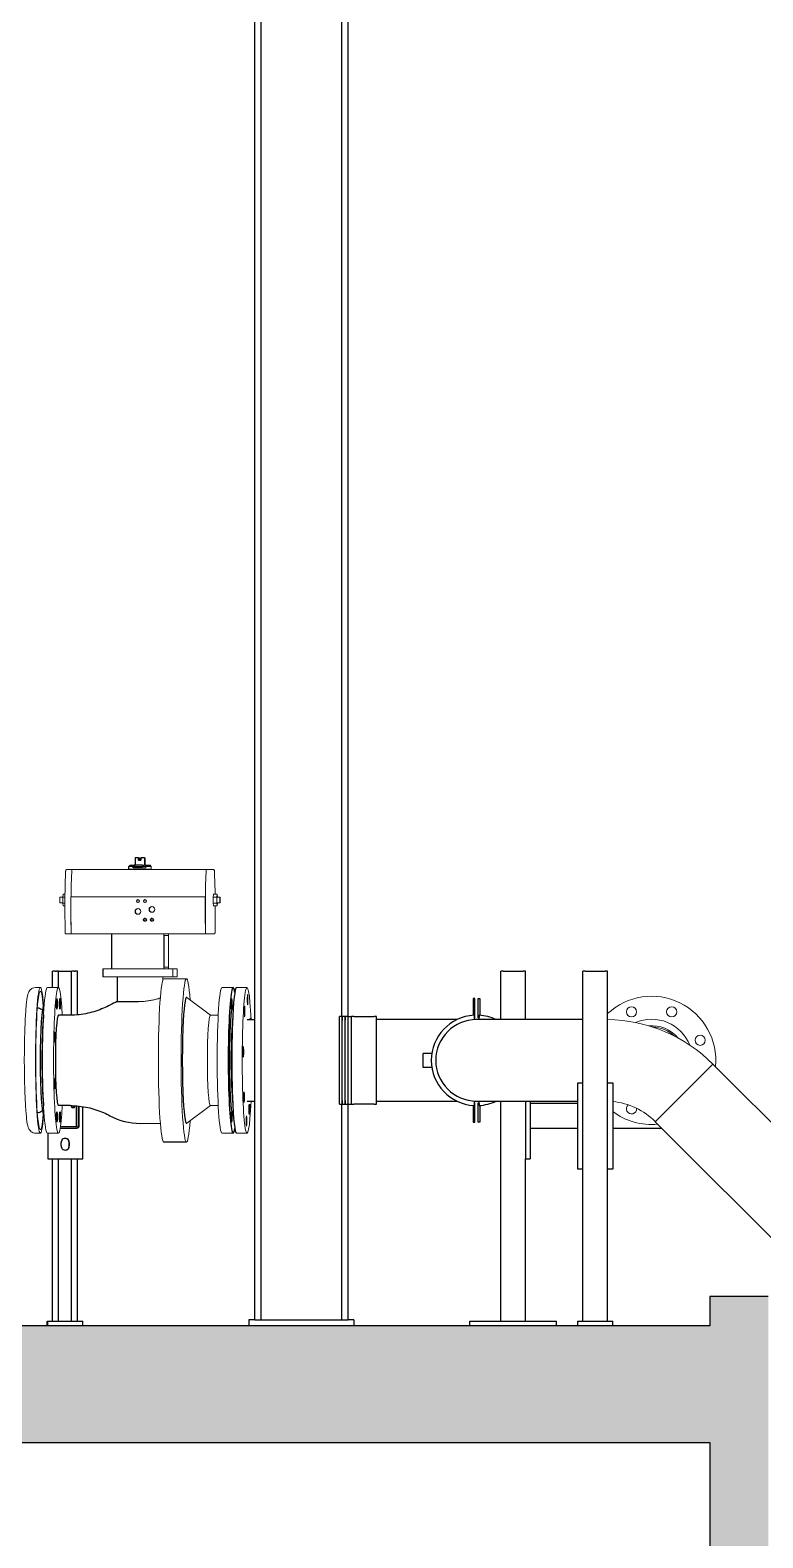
# Model space of a CAD drawing. Header units: millimetres. Extents: x 0 to 157650, y 0 to 89100.
# Drawn here: x 75464 to 79231, y 8039 to 15793 of the extents above; entities that cross this region are included whole.
import ezdxf

# ---------------------------------------------------------------- set-up
doc = ezdxf.new("R2010")
doc.units = ezdxf.units.MM
doc.header["$LTSCALE"] = 150
doc.layers.add('Hatch', color=7, linetype='Continuous', lineweight=18)
doc.layers.add('Visible', color=7, linetype='Continuous', lineweight=25)
doc.layers.add('P_Biomass (BM)', color=150, linetype='Continuous', lineweight=18, true_color=0x007fff)

msp = doc.modelspace()

# ---------------------------------------------------------------- hatches: boundary and pattern name
at = {"layer": 'Hatch'}
h = msp.add_hatch(dxfattribs=at)
h.set_pattern_fill('AR-CONC', color=256, scale=80.749152, angle=59.99998, style=0)
h.set_pattern_definition([(110, (0, 0), (333.474, 476.2499), [60.562, -666.1805]), (55, (0, 0), (-582.0343, 206.6647), [48.4495, -532.9444]), (160.4514, (27.8, 39.7), (-248.5603, 682.9145), [51.4697, -566.1663]), (106.1842, (-139.86, 80.75), (546.6434, 679.5027), [90.843, -999.271]), (156.6356, (-94.3, 137.4), (-303.843, 1046.913), [77.2045, -849.25]), (51.1841, (-139.9, 80.75), (-303.843, 1046.913), [72.674, -799.417]), (81, (-64.5, 130.5), (522.5535, 254.866), [60.562, -666.1805]), (26, (-64.5, 130.5), (-408.8656, 462.929), [48.4495, -532.9444]), (131.4514, (-21, 151.73), (113.688, 717.795), [51.4697, -566.1663]), (97.49998, (0, 0), (-227.88585, 142.90806), [0, -526.4845, 0, -541.0193, 0, -534.9631]), (67.49998, (0, 0), (-169.602, 343.2088), [0, -308.4618, 0, -514.3721, 0, -203.8916]), (27.49998, (-90.04, -155.95), (231.3015, 364.19987), [0, -201.8729, 0, -629.8434, 0, -835.7537]), (17.5, (-130.4, -225.88), (165.4549, 448.2438), [0, -262.4347, 0, -418.2806, 0, -593.5063])])
h.paths.add_polyline_path([(84958.7, 9130), (84958.7, 9280), (84658.7, 9280), (84658.7, 5830), (79258.7, 5830), (79258.7, 9280), (78958.7, 9280), (78958.7, 9130), (72360.8, 9130), (72360.8, 8830), (72360.8, 8530), (78958.7, 8530), (78958.7, 5530), (84958.7, 5530), (84958.7, 8530), (91556.6, 8530), (91556.6, 9130)])

# ---------------------------------------------------------------- linework, layer by layer
at = {"layer": 'P_Biomass (BM)'}
for p, q in [((75678.4, 11476), (75652.6, 11476)), ((76369.2, 11476), (75678.4, 11476)), ((76086.7, 11479), (75971.2, 11479)), ((75977.2, 11498.5), (75998.2, 11498.5)), ((76047.5, 11485), (76041.3, 11485)), ((76053.8, 11498.5), (76041.7, 11498.5)), ((76047.5, 11492.5), (76059, 11492.5)), ((76059, 11485), (76047.5, 11485)), ((76050.9, 11498.5), (76050.9, 11536)), ((76054.8, 11536), (76054.8, 11498.5)), ((76086.7, 11492.5), (76059, 11492.5)), ((76059, 11492.5), (76059, 11485)), ((76080.7, 11498.5), (76086.7, 11492.5)), ((76086.7, 11479), (76086.7, 11492.5)), ((76369.2, 11476), (76395, 11476)), ((76405.2, 11476), (76395, 11476)), ((75643.8, 11391.5), (75646.4, 11468.6)), ((75675.2, 11394), (75677.8, 11471.1)), ((75675.2, 11394), (75677.8, 11471.1)), ((76368.7, 11471.1), (76366.1, 11394)), ((76368.7, 11471.1), (76366.1, 11394)), ((76414, 11391.5), (76411.4, 11468.6)), ((75617.3, 11334.4), (75631.4, 11334.4)), ((75633.2, 11349.6), (75631.4, 11334.5)), ((75642.6, 11334.5), (75631.4, 11334.5)), ((75631.4, 11334.5), (75631.4, 11304.3)), ((75642.8, 11349.6), (75633.2, 11349.6)), ((75672.5, 11329.5), (75672.5, 11205.5)), ((75673.9, 11336.9), (75672.9, 11335.5)), ((75673.9, 11336.9), (76364.8, 11336.9)), ((76363.4, 11329.5), (76363.4, 11205.5)), ((76364.8, 11336.9), (76363.8, 11335.5)), ((76404.3, 11334.5), (76406.1, 11349.6)), ((76404.3, 11304.3), (76404.3, 11334.5)), ((76404.3, 11334.5), (76422.9, 11334.5)), ((76406.1, 11349.6), (76424.6, 11349.6)), ((76424.6, 11349.6), (76422.9, 11334.5)), ((76422.9, 11334.5), (76422.9, 11304.3)), ((76426.4, 11334.5), (76424.6, 11349.6)), ((76424.6, 11334.4), (76440.5, 11334.4)), ((76426.4, 11334.4), (76426.4, 11334.5)), ((75617.3, 11304.4), (75631.4, 11304.4)), ((75642.4, 11304.3), (75631.4, 11304.3)), ((75631.4, 11304.3), (75633.2, 11289.3)), ((75642.4, 11289.3), (75633.2, 11289.3)), ((75643.2, 11154.7), (75642.4, 11284.1)), ((76364.7, 11283.6), (76365.5, 11154.2)), ((76406.1, 11289.3), (76404.3, 11304.3)), ((76404.3, 11304.3), (76422.9, 11304.3)), ((76406.1, 11289.3), (76424.6, 11289.3)), ((76414.6, 11154.7), (76415.4, 11284.1)), ((76422.9, 11304.3), (76424.6, 11289.3)), ((76424.6, 11304.4), (76440.5, 11304.4)), ((76424.6, 11289.3), (76426.4, 11304.3)), ((76426.4, 11304.3), (76426.4, 11304.4)), ((75674.6, 11154.2), (75674.3, 11192.7)), ((75674.6, 11154.2), (75674.3, 11192.7)), ((76363.8, 11199.5), (76364.9, 11198.1)), ((76365.2, 11192.7), (76365.5, 11154.2)), ((75675.2, 11146), (75649.4, 11146)), ((75675.2, 11146), (75882.3, 11146)), ((76151.7, 11146), (75882.3, 11146)), ((76155.3, 11146), (76151.7, 11146)), ((76151.7, 11146), (76151.7, 10966)), ((76152.3, 10975), (76152.3, 11137)), ((76152.3, 11137), (76174.9, 11137)), ((76155.3, 11146), (76366.1, 11146)), ((76174.9, 11137), (76174.9, 10975)), ((76175.5, 11146), (76175.5, 10966)), ((76366.1, 11146), (76391.8, 11146)), ((76391.8, 11146), (76408.4, 11146)), ((76196.6, 10966), (75837.4, 10966)), ((76151.7, 10966), (75882.3, 10966)), ((76174.9, 10975), (76152.3, 10975)), ((76196.6, 10966), (76220.4, 10966)), ((76196.6, 10925.5), (76196.6, 10966)), ((76220.4, 10966), (76220.4, 10925.5)), ((75516.3, 10870), (75492.3, 10870)), ((75609.1, 10870), (75552.2, 10870)), ((75837.4, 10925.5), (76196.6, 10925.5)), ((76145.9, 10925.5), (76145.9, 10908.2)), ((76267.6, 10915), (76150.9, 10915)), ((76196.6, 10925.5), (76220.4, 10925.5)), ((76507.1, 10870), (76450.2, 10870)), ((76525.1, 10870), (76578.9, 10870)), ((76390.7, 10727.5), (76268.7, 10818.6)), ((76430.8, 10727.5), (76390.4, 10727.5)), ((78974.3, 10475.8), (78677.9, 10179.5)), ((78974.3, 10475.8), (78677.9, 10179.5)), ((79687.3, 9762.8), (78974.3, 10475.8)), ((76390.7, 10262.5), (76268.7, 10171.4)), ((76430.8, 10262.5), (76390.4, 10262.5)), ((76133.2, 10171), (76028.9, 10171)), ((79687.3, 9170.1), (78677.9, 10179.5)), ((75516.3, 10120), (75492.3, 10120)), ((75609.1, 10120), (75552.2, 10120)), ((76507.1, 10120), (76450.2, 10120)), ((76525.1, 10120), (76578.9, 10120))]:
    msp.add_line(p, q, dxfattribs=at)
for centre in [(78555.4, 10744.5), (78762, 10744.5), (78908.2, 10598.3)]:
    msp.add_circle(centre, 26.2, dxfattribs=at)
for centre, radius, start, end in [((78658.7, 10495), 330, 354.41998, 133.27686), ((78422, 9923.5), 781.1, 45, 89.22972), ((78658.7, 10495), 211.5, 21.7718, 113.2282), ((78658.7, 10495), 178.5, 39.8002, 95.1998), ((78658.7, 10495), 171.4, 46.47658, 88.52342), ((78658.7, 10495), 171.5, 46.47658, 88.52342), ((78658.7, 10495), 171.4, 46.47658, 88.52342), ((78422, 9923.5), 362, 45, 84.17252), ((78555.4, 10245.6), 26.2, 128.73838, 6.26162), ((78658.7, 10495), 330, 232.70068, 275.58002)]:
    msp.add_arc(centre, radius, start, end, dxfattribs=at)
for centre, major_axis, ratio, start_param, end_param in [((75678.4, 11467), (0, 9), 0.066142, 0, 1.095421), ((75678.4, 11467), (0, 9), 0.066142, 0, 1.095421), ((76369.2, 11467), (0, 9), 0.066142, 0, 1.095421), ((76369.2, 11467), (0, 9), 0.066142, 0, 1.095421), ((75617.3, 11319.4), (0, 15), 0.066142, 0, 3.141593), ((75672.9, 11329.5), (0, 6), 0.066142, 0.087266, 1.570796), ((75687, 11302), (0, 201), 0.066142, 1.095421, 1.396578), ((75687, 11302), (0, 201), 0.066142, 1.095421, 1.396578), ((76019.6, 11314.3), (0, -7.5), 0.99781, 3.247853, 6.176925), ((76055.5, 11314.3), (0, -7.5), 0.99781, 3.247853, 6.176925), ((76363.8, 11329.5), (0, 6), 0.066142, 0.087266, 1.570796), ((76377.9, 11302), (0, -201), 0.066142, 4.237013, 4.804108), ((76377.9, 11302), (0, -201), 0.066142, 4.237013, 4.538171), ((76424.6, 11319.4), (0, -15), 0.066142, 3.141593, 6.283185), ((76019.6, 11261.2), (0, -14.6), 0.99781, 3.196133, 6.228645), ((76091.4, 11271.4), (0, -14.6), 0.99781, 3.196133, 6.228645), ((76363.8, 11205.5), (0, -6), 0.066142, 4.712389, 6.195919), ((76364.8, 11192.1), (0, 6), 0.066142, 4.804108, 6.195919), ((75675.2, 11155), (0, -9), 0.066142, 4.804108, 6.283185), ((75675.2, 11155), (0, -9), 0.066142, 4.804108, 6.283185), ((76366.1, 11155), (0, -9), 0.066142, 4.804108, 6.283185), ((76366.1, 11155), (0, -9), 0.066142, 4.804108, 6.283185), ((76267.6, 10495), (0, -420), 0.066142, 2.402548, 7.02223), ((75516.3, 10495), (0, -375), 0.066142, 2.418007, 7.006771), ((75516.3, 10495), (0, -357), 0.066142, 2.463255, 6.961523), ((75552.2, 10495), (0, -375), 0.066142, 3.141593, 6.283185), ((75609.1, 10495), (0, -375), 0.066142, 2.239539, 7.185239), ((76150.9, 10495), (0, -420), 0.066142, 3.141593, 6.283185), ((76450.2, 10495), (0, -375), 0.066142, 3.141593, 6.283185), ((76578.9, 10495), (0, 375), 0.066142, 5.305327, 10.402636), ((76390.4, 10495), (0, -232.5), 0.066142, 3.141593, 6.283185)]:
    msp.add_ellipse(centre, major_axis=major_axis, ratio=ratio, start_param=start_param, end_param=end_param, dxfattribs=at)
for centre, major_axis, ratio in [((76018, 11314.3), (0, 7.5), 0.99781), ((76053.9, 11314.3), (0, 7.5), 0.99781), ((76440.5, 11319.4), (0, 15), 0.066142), ((76018, 11261.2), (0, 14.6), 0.99781), ((76089.8, 11271.4), (0, 14.6), 0.99781), ((76581.8, 10806.9), (0, -27), 0.066142), ((76566.4, 10746.7), (0, -27), 0.066142), ((76576, 10183.1), (0, 27), 0.066142)]:
    msp.add_ellipse(centre, major_axis=major_axis, ratio=ratio, dxfattribs=at)
for points, knots in [([(75646.4, 11468.6), (75646.5, 11468.8), (75646.5, 11469), (75646.5, 11469.5), (75646.5, 11469.7), (75646.5, 11470.1), (75646.6, 11470.3), (75646.6, 11470.8), (75646.7, 11471.1), (75646.9, 11472), (75646.9, 11472.4), (75647.9, 11473.8), (75648.2, 11474.1), (75648.8, 11474.6), (75649.1, 11474.9), (75650, 11475.4), (75650.7, 11475.8), (75651.9, 11476), (75652.3, 11476), (75652.6, 11476)], [3.616968, 3.616968, 3.616968, 3.616968, 3.836052, 3.836052, 4.055137, 4.055137, 4.274221, 4.274221, 4.493305, 4.493305, 4.621917, 4.621917, 4.651416, 4.651416, 4.670862, 4.670862, 4.700313, 4.700313, 4.712389, 4.712389, 4.712389, 4.712389]), ([(76411.4, 11468.6), (76411.3, 11468.8), (76411.3, 11469), (76411.3, 11469.5), (76411.3, 11469.7), (76411.3, 11470.1), (76411.2, 11470.3), (76411.2, 11470.8), (76411.1, 11471.1), (76410.9, 11472), (76410.9, 11472.4), (76409.9, 11473.8), (76409.6, 11474.1), (76409, 11474.6), (76408.7, 11474.9), (76407.8, 11475.4), (76407.1, 11475.8), (76405.9, 11476), (76405.5, 11476), (76405.2, 11476)], [0.475376, 0.475376, 0.475376, 0.475376, 0.69446, 0.69446, 0.913544, 0.913544, 1.132628, 1.132628, 1.351712, 1.351712, 1.480324, 1.480324, 1.509824, 1.509824, 1.529269, 1.529269, 1.558721, 1.558721, 1.570796, 1.570796, 1.570796, 1.570796]), ([(75642.4, 11284.1), (75642.4, 11291.5), (75642.4, 11298.9), (75642.4, 11313.6), (75642.4, 11321), (75642.6, 11335.7), (75642.7, 11342.9), (75642.9, 11357.2), (75643.1, 11364.3), (75643.4, 11378.1), (75643.6, 11384.9), (75643.8, 11391.5)], [3.0498737, 3.0498737, 3.0498737, 3.0498737, 3.1632926, 3.1632926, 3.2767115, 3.2767115, 3.3901304, 3.3901304, 3.5035493, 3.5035493, 3.6169682, 3.6169682, 3.6169682, 3.6169682]), ([(76415, 11349.6), (76415, 11349.7), (76415, 11349.9), (76414.9, 11357.2), (76414.7, 11364.3), (76414.4, 11378.1), (76414.2, 11384.9), (76414, 11391.5)], [6.5289237, 6.5289237, 6.5289237, 6.5289237, 6.5317231, 6.5317231, 6.645142, 6.645142, 6.7585609, 6.7585609, 6.7585609, 6.7585609]), ([(75649.4, 11146), (75648.8, 11146), (75648.1, 11146.1), (75647, 11146.5), (75646.5, 11146.8), (75645.5, 11147.4), (75645.2, 11147.8), (75644.5, 11148.5), (75644.3, 11148.9), (75643.8, 11149.7), (75643.7, 11150), (75643.5, 11150.6), (75643.5, 11150.9), (75643.4, 11151.4), (75643.4, 11151.6), (75643.3, 11152.1), (75643.3, 11152.3), (75643.3, 11152.9), (75643.3, 11153.2), (75643.2, 11153.8), (75643.2, 11154.2), (75643.2, 11154.6), (75643.2, 11154.6), (75643.2, 11154.7)], [1.570796, 1.570796, 1.570796, 1.570796, 1.591973, 1.591973, 1.615308, 1.615308, 1.645985, 1.645985, 1.693818, 1.693818, 1.778628, 1.778628, 1.903841, 1.903841, 2.103959, 2.103959, 2.399775, 2.399775, 2.69559, 2.69559, 2.991406, 2.991406, 3.049874, 3.049874, 3.049874, 3.049874]), ([(76408.4, 11146), (76409, 11146), (76409.7, 11146.1), (76410.8, 11146.5), (76411.3, 11146.8), (76412.3, 11147.4), (76412.6, 11147.8), (76413.3, 11148.5), (76413.5, 11148.9), (76414, 11149.7), (76414.1, 11150), (76414.3, 11150.6), (76414.3, 11150.9), (76414.4, 11151.4), (76414.4, 11151.6), (76414.5, 11152.1), (76414.5, 11152.3), (76414.5, 11152.9), (76414.5, 11153.2), (76414.6, 11153.8), (76414.6, 11154.2), (76414.6, 11154.6), (76414.6, 11154.6), (76414.6, 11154.7)], [4.712389, 4.712389, 4.712389, 4.712389, 4.733566, 4.733566, 4.756901, 4.756901, 4.787577, 4.787577, 4.83541, 4.83541, 4.92022, 4.92022, 5.045433, 5.045433, 5.245552, 5.245552, 5.541367, 5.541367, 5.837183, 5.837183, 6.132998, 6.132998, 6.191466, 6.191466, 6.191466, 6.191466]), ([(75492.3, 10120), (75487.7, 10120), (75483.1, 10120.9), (75474.9, 10124), (75471.6, 10126.1), (75465.7, 10130.7), (75463.5, 10133.1), (75459.4, 10138.6), (75457.9, 10141.3), (75453.9, 10149.6), (75452.7, 10154.2), (75448.4, 10172), (75446.3, 10187.5), (75442, 10229.9), (75440.1, 10257.3), (75437, 10318.4), (75435.8, 10351.8), (75434.3, 10421.9), (75433.9, 10458.6), (75433.9, 10532), (75434.3, 10568.7), (75435.8, 10638.4), (75437, 10671.4), (75440, 10730.7), (75441.8, 10757), (75446, 10801.1), (75448.3, 10818), (75453, 10836.8), (75454.2, 10841.4), (75458.7, 10850.2), (75460.4, 10853.3), (75466.4, 10860), (75470.3, 10863.6), (75480.6, 10868.4), (75485.7, 10869.8), (75491.5, 10870), (75491.9, 10870), (75492.3, 10870)], [0.785398, 0.785398, 0.785398, 0.785398, 0.810047, 0.810047, 0.837166, 0.837166, 0.87112, 0.87112, 0.922621, 0.922621, 1.050559, 1.050559, 1.364718, 1.364718, 1.708345, 1.708345, 2.034355, 2.034355, 2.357235, 2.357235, 2.679473, 2.679473, 3.002359, 3.002359, 3.328339, 3.328339, 3.669703, 3.669703, 3.798347, 3.798347, 3.852528, 3.852528, 3.896465, 3.896465, 3.924761, 3.924761, 3.926991, 3.926991, 3.926991, 3.926991]), ([(76132.9, 10815.7), (76129.6, 10814.7), (76125.7, 10813.6), (76116.7, 10811), (76111.5, 10809.6), (76100.5, 10806.9), (76094.4, 10805.5), (76081.1, 10802.8), (76074, 10801.5), (76059.2, 10799.4), (76051.6, 10798.6), (76036.2, 10797.4), (76028.6, 10797.2), (76021.2, 10797.2)], [-4.397659, -4.397659, -4.397659, -4.397659, -3.709994, -3.709994, -2.968382, -2.968382, -2.226287, -2.226287, -1.484191, -1.484191, -0.742096, -0.742096, 0, 0, 0, 0])]:
    msp.add_open_spline(points, degree=3, knots=knots, dxfattribs=at)
for points in [[(76053.8, 11498.5), (76055.5, 11496.5), (76057.3, 11494.5), (76059, 11492.5)], [(76415.4, 11284.1), (76415.4, 11285.8), (76415.4, 11287.6), (76415.4, 11289.3)]]:
    msp.add_open_spline(points, degree=3, dxfattribs=at)
at = {"layer": 'Visible'}
for p, q in [((76618.7, 9160), (76618.7, 18394)), ((76651.7, 9160), (76651.7, 18394)), ((77065.7, 10720), (77065.7, 18394)), ((77098.7, 10720), (77098.7, 18394)), ((75977.2, 11498.5), (75971.2, 11492.5)), ((75971.2, 11479), (75971.2, 11492.5)), ((75992.6, 11492.5), (75971.2, 11492.5)), ((75992.6, 11492.5), (75997.8, 11492.5)), ((75992.6, 11485), (75992.6, 11492.5)), ((75997.8, 11485), (75992.6, 11485)), ((76003.4, 11492.5), (75997.8, 11492.5)), ((76003.4, 11485), (75997.8, 11485)), ((76003.8, 11498.5), (75998.2, 11498.5)), ((76020.5, 11536), (76003, 11536)), ((76003, 11536), (76003, 11498.5)), ((76003.4, 11492.5), (76041.3, 11492.5)), ((76041.3, 11485), (76003.4, 11485)), ((76041.7, 11498.5), (76003.8, 11498.5)), ((76020.5, 11536), (76022.5, 11536)), ((76020.5, 11524), (76020.5, 11536)), ((76020.5, 11524), (76032.4, 11524)), ((76022.5, 11524), (76022.5, 11536)), ((76022.5, 11536), (76023.4, 11536)), ((76023.4, 11536), (76023.4, 11524)), ((76023.4, 11536), (76025.4, 11536)), ((76025.4, 11536), (76025.4, 11524)), ((76032.4, 11536), (76032.4, 11524)), ((76050.9, 11536), (76032.4, 11536)), ((76047.5, 11492.5), (76041.3, 11492.5)), ((76050.9, 11536), (76054.8, 11536)), ((76053.8, 11498.5), (76080.7, 11498.5)), ((75672.9, 11199.5), (75674, 11198.1)), ((75882.3, 11146), (75882.3, 10966)), ((75579.1, 10954), (75579.1, 10954)), ((75579.1, 10954), (75580.1, 10954)), ((75579.1, 10870), (75579.1, 10954)), ((75592.2, 10954), (75580.1, 10954)), ((75592.2, 10954), (75598.5, 10954)), ((75610.4, 10954), (75598.5, 10954)), ((75610.4, 10954), (75677.2, 10954)), ((75610.4, 10869.5), (75610.4, 10954)), ((75677.2, 10954), (75677.3, 10954)), ((75677.2, 10727.6), (75677.2, 10954)), ((75689.4, 10954), (75677.3, 10954)), ((75689.4, 10954), (75695.7, 10954)), ((75707.5, 10954), (75695.7, 10954)), ((75707.5, 10729.3), (75707.5, 10954)), ((75837.4, 10966), (75837.4, 10925.5)), ((77895.2, 10954), (77883.2, 10954)), ((77883.2, 10704.6), (77883.2, 10954)), ((77895.2, 10954), (77998.7, 10954)), ((78010.7, 10954), (77998.7, 10954)), ((78010.7, 10704.6), (78010.7, 10954)), ((78317, 10954), (78305, 10954)), ((78305, 9154), (78305, 10954)), ((78317, 10954), (78420.5, 10954)), ((78432.5, 10954), (78420.5, 10954)), ((78432.5, 9154), (78432.5, 10954)), ((75911.9, 10925.5), (75911.9, 10797.2)), ((75911.9, 10797.2), (76021.2, 10797.2)), ((76508.8, 10778.4), (76507.8, 10779)), ((77749.7, 10813), (77742.2, 10813)), ((77742.2, 10813), (77742.2, 10726.9)), ((77749.7, 10713.8), (77749.7, 10813)), ((77767.7, 10813), (77775.2, 10813)), ((77767.7, 10713.8), (77767.7, 10813)), ((77775.2, 10813), (77775.2, 10726.9)), ((75501.3, 10765), (75500.8, 10765)), ((75535.8, 10777), (75534.2, 10777)), ((75668.9, 10727.5), (75609.1, 10727.5)), ((76578.9, 10704.6), (76618.7, 10704.6)), ((77068.7, 10720), (77053.7, 10720)), ((77053.7, 10702), (77053.7, 10720)), ((77053.7, 10288), (77053.7, 10702)), ((77083.7, 10720), (77068.7, 10720)), ((77068.7, 10702), (77068.7, 10720)), ((77068.7, 10720), (77068.7, 10702)), ((77068.7, 10288), (77068.7, 10702)), ((77068.7, 10288), (77068.7, 10702)), ((77083.7, 10720), (77083.7, 10702)), ((77098.7, 10720), (77083.7, 10720)), ((77083.7, 10702), (77083.7, 10720)), ((77083.7, 10288), (77083.7, 10702)), ((77083.7, 10288), (77083.7, 10702)), ((77098.7, 10720), (77116.7, 10720)), ((77098.7, 10270), (77098.7, 10720)), ((77098.7, 10288), (77098.7, 10702)), ((77116.7, 10270), (77116.7, 10720)), ((77128.7, 10720), (77116.7, 10720)), ((77128.7, 10720), (77232.2, 10720)), ((77244.2, 10720), (77232.2, 10720)), ((77244.2, 10270), (77244.2, 10720)), ((77658, 10704.6), (77244.2, 10704.6)), ((77746, 10727.2), (77747.2, 10704.3)), ((77758.7, 10704.6), (77747.2, 10704.6)), ((78305, 10704.6), (77758.7, 10704.6)), ((77771.5, 10727.2), (77770.2, 10704.6)), ((77484.2, 10459), (77484.2, 10531)), ((77529, 10531), (77484.2, 10531)), ((77529, 10459), (77484.2, 10459)), ((78278.7, 10378.8), (78305, 10378.8)), ((78278.7, 9934.8), (78278.7, 10378.8)), ((78432.5, 10378.8), (78458.7, 10378.8)), ((78458.7, 10378.8), (78458.7, 9934.8)), ((75668.9, 10262.5), (75609.1, 10262.5)), ((75677.6, 10252), (75677.6, 10262.4)), ((75677.6, 10252), (75685.8, 10252)), ((75685.8, 10262.2), (75685.8, 10252)), ((75685.8, 10252), (75691.8, 10252)), ((75691.8, 10252), (75691.8, 10261.9)), ((75701.9, 10159), (75701.9, 10261.3)), ((75710.1, 10260.5), (75710.1, 10159)), ((75716.1, 10159), (75716.1, 10259.9)), ((75734.1, 9988.8), (75734.1, 10257.5)), ((76578.9, 10285.5), (76618.7, 10285.5)), ((77053.7, 10270), (77053.7, 10288)), ((77053.7, 10270), (77068.7, 10270)), ((77065.7, 9160), (77065.7, 10270)), ((77068.7, 10270), (77068.7, 10288)), ((77068.7, 10288), (77068.7, 10270)), ((77068.7, 10270), (77083.7, 10270)), ((77083.7, 10288), (77083.7, 10270)), ((77083.7, 10270), (77083.7, 10288)), ((77083.7, 10270), (77098.7, 10270)), ((77098.7, 9160), (77098.7, 10270)), ((77098.7, 10270), (77116.7, 10270)), ((77116.7, 10270), (77128.7, 10270)), ((77232.2, 10270), (77128.7, 10270)), ((77232.2, 10270), (77244.2, 10270)), ((77244.2, 10285.5), (77658, 10285.5)), ((77742.2, 10263.1), (77742.2, 10177)), ((77747.2, 10285.8), (77746, 10262.9)), ((77747.2, 10285.5), (77758.7, 10285.5)), ((77749.7, 10177), (77749.7, 10276.2)), ((77758.7, 10285.5), (78278.7, 10285.5)), ((77767.7, 10177), (77767.7, 10276.2)), ((77770.2, 10285.5), (77771.5, 10262.9)), ((77775.2, 10263.1), (77775.2, 10177)), ((77883.2, 9154), (77883.2, 10285.5)), ((78010.7, 10285.5), (78010.7, 9988.8)), ((78034.7, 10285.5), (78034.7, 9988.8)), ((78034.7, 10274.5), (78278.7, 10274.5)), ((75501.3, 10225), (75500.8, 10225)), ((75535.8, 10213), (75534.2, 10213)), ((76508.8, 10211.6), (76507.8, 10211)), ((77742.2, 10177), (77749.7, 10177)), ((77775.2, 10177), (77767.7, 10177)), ((75553.9, 10120), (75553.9, 9988.8)), ((75554.1, 10120), (75554.1, 9988.8)), ((75618.3, 10147), (75704.1, 10147)), ((75704.1, 10153), (75619.2, 10153)), ((78034.7, 10147), (78278.7, 10147)), ((78458.7, 10147), (78710.4, 10147)), ((75623.1, 10054.8), (75623.1, 10072.8)), ((75664.9, 10054.8), (75664.9, 10072.8)), ((75665.1, 10072.8), (75665.1, 10054.8)), ((76267.6, 10075), (76150.9, 10075)), ((75553.9, 9988.8), (75554.1, 9988.8)), ((75554.1, 9988.8), (75734.1, 9988.8)), ((75579.1, 9154), (75579.1, 9988.8)), ((75610.4, 9154), (75610.4, 9988.8)), ((75677.2, 9154), (75677.2, 9988.8)), ((75707.5, 9154), (75707.5, 9988.8)), ((78010.7, 9988.8), (78034.7, 9988.8)), ((78010.7, 9154), (78010.7, 9988.8)), ((78305, 9934.8), (78278.7, 9934.8)), ((78458.7, 9934.8), (78432.5, 9934.8)), ((75551.3, 9154), (75555.4, 9154)), ((75551.3, 9130), (75551.3, 9154)), ((75555.4, 9154), (75735.4, 9154)), ((75555.4, 9130), (75555.4, 9154)), ((75735.4, 9130), (75735.4, 9154)), ((76618.7, 9160), (76588.7, 9160)), ((76588.7, 9160), (76588.7, 9130)), ((76618.7, 9160), (77098.7, 9160)), ((77128.7, 9160), (77098.7, 9160)), ((77128.7, 9160), (77128.7, 9130)), ((77725, 9154), (78169, 9154)), ((77725, 9130), (77725, 9154)), ((78169, 9130), (78169, 9154)), ((78278.7, 9130), (78278.7, 9154)), ((78278.7, 9154), (78458.7, 9154)), ((78458.7, 9130), (78458.7, 9154))]:
    msp.add_line(p, q, dxfattribs=at)
at = {"layer": 'Visible', "color": 9, "true_color": 0xc0c0c0}
for p, q in [((79258.7, 9280), (78958.7, 9280)), ((78958.7, 9280), (78958.7, 9130)), ((78958.7, 9130), (72360.8, 9130)), ((72360.8, 8530), (78958.7, 8530)), ((78958.7, 8530), (78958.7, 5530))]:
    msp.add_line(p, q, dxfattribs=at)
at = {"layer": 'Visible'}
for centre, radius, start, end in [((76028.9, 10495), 324, 111.16845, 118.53273), ((77758.7, 10495), 232.5, 93.14068, 266.85932), ((77758.7, 10495), 209.6, 90, 270), ((77758.7, 10495), 209.6, 90, 270), ((77758.7, 10495), 219, 92.35528, 93.14068), ((77758.7, 10495), 219, 86.85932, 87.64472), ((77758.7, 10495), 232.5, 64.3282, 86.85932), ((77758.7, 10495), 219, 266.85932, 267.64472), ((77758.7, 10495), 219, 272.35528, 273.14068), ((77758.7, 10495), 232.5, 273.14068, 295.6718), ((76028.9, 10495), 324, 241.46727, 270)]:
    msp.add_arc(centre, radius, start, end, dxfattribs=at)
for centre, major_axis, ratio, start_param, end_param in [((75672.9, 11205.5), (0, -6), 0.066142, 4.712389, 6.195919), ((75673.9, 11192.1), (0, 6), 0.066142, 4.804108, 6.195919), ((76055.5, 11218.3), (0, -7.5), 0.99781, 3.247853, 6.176925), ((76091.4, 11218.3), (0, -7.5), 0.99781, 3.247853, 6.176925), ((76507.1, 10495), (0, -375), 0.066142, 2.771117, 6.653661), ((76525.1, 10495), (0, 375), 0.066142, 0, 3.141593), ((76267.6, 10495), (0, -324), 0.066142, 3.092261, 6.332517), ((76507.1, 10495), (0, -284.2), 0.066142, 3.103312, 6.321466), ((75534.2, 10495), (0, -282), 0.066142, 3.141593, 6.283185), ((75543.2, 10495), (0, 282), 0.066142, 0.590997, 2.550595), ((75543.2, 10495), (0, 279), 0.066142, 0.625368, 2.516225), ((75609.1, 10495), (0, -232.5), 0.066142, 3.141593, 6.283185), ((76516.1, 10495), (0, 279), 0.066142, 0.625368, 2.516225), ((76595.6, 10684.5), (0, 27), 0.066142, 5.549974, 7.016397), ((76516.1, 10495), (0, -249), 0.066142, 4.239365, 5.185413), ((75695.9, 10159), (0, -6), 0.999958, 0, 1.570796), ((75704.1, 10159), (0, -12), 0.999958, 0, 1.570796), ((75704.1, 10159), (0, -6), 0.999958, 0, 1.570796), ((75644.1, 10072.8), (0, 21), 0.999958, 4.712389, 7.853982), ((75643.9, 10072.8), (0, 21), 0.999958, 4.712389, 6.277954), ((75644.1, 10054.8), (0, -21), 0.999958, 4.712389, 7.853982), ((75643.9, 10054.8), (0, -21), 0.999958, 0.005231, 1.570796)]:
    msp.add_ellipse(centre, major_axis=major_axis, ratio=ratio, start_param=start_param, end_param=end_param, dxfattribs=at)
for centre, major_axis, ratio in [((76053.9, 11218.3), (0, 7.5), 0.99781), ((76089.8, 11218.3), (0, 7.5), 0.99781), ((75601.1, 10786), (0, -27), 0.066142), ((75617, 10786), (0, -27), 0.066142), ((76499.1, 10786), (0, -27), 0.066142), ((75589.8, 10615.6), (0, -27), 0.066142), ((76487.9, 10615.6), (0, -27), 0.066142), ((76558.3, 10539), (0, 27), 0.066142), ((75589.8, 10374.5), (0, 27), 0.066142), ((76487.9, 10374.5), (0, 27), 0.066142), ((76562.3, 10305.5), (0, 27), 0.066142), ((76591.5, 10243.4), (0, 27), 0.066142), ((75601.1, 10204), (0, 27), 0.066142), ((75617, 10204), (0, 27), 0.066142), ((76499.1, 10204), (0, 27), 0.066142)]:
    msp.add_ellipse(centre, major_axis=major_axis, ratio=ratio, dxfattribs=at)
msp.add_open_spline([(75998.2, 11498.5), (75996.3, 11496.5), (75994.5, 11494.5), (75992.6, 11492.5)], degree=3, dxfattribs=at)
for points, knots in [([(75874.1, 10779.7), (75863.6, 10773.9), (75852.3, 10768.4), (75828.3, 10757.9), (75815.6, 10753.1), (75788.8, 10744.3), (75774.8, 10740.5), (75745.7, 10734.2), (75730.7, 10731.7), (75700.1, 10728.4), (75684.5, 10727.5), (75668.9, 10727.5)], [4.67644309, 4.67644309, 4.67644309, 4.67644309, 4.68363227, 4.68363227, 4.69082145, 4.69082145, 4.69801062, 4.69801062, 4.7051998, 4.7051998, 4.71238898, 4.71238898, 4.71238898, 4.71238898]), ([(75501.3, 10765), (75505.3, 10765), (75509.3, 10764.3), (75516.3, 10761.8), (75519.3, 10760), (75523.8, 10756.7), (75525.5, 10755.1), (75526.8, 10753.7)], [3.92699082, 3.92699082, 3.92699082, 3.92699082, 3.95028433, 3.95028433, 3.97587021, 3.97587021, 3.99925915, 3.99925915, 3.99925915, 3.99925915]), ([(75526.8, 10236.4), (75525, 10234.4), (75522.5, 10232.1), (75515.7, 10228), (75511.5, 10226.2), (75504.9, 10225.2), (75503.1, 10225), (75501.3, 10225)], [6.99631514, 6.99631514, 6.99631514, 6.99631514, 7.02878894, 7.02878894, 7.05801432, 7.05801432, 7.06858347, 7.06858347, 7.06858347, 7.06858347]), ([(75668.9, 10262.5), (75684.5, 10262.5), (75700.1, 10261.7), (75730.7, 10258.3), (75745.7, 10255.9), (75774.8, 10249.5), (75788.8, 10245.7), (75815.6, 10237), (75828.3, 10232.1), (75852.3, 10221.7), (75863.6, 10216.1), (75874.1, 10210.4)], [1.57079633, 1.57079633, 1.57079633, 1.57079633, 1.5779855, 1.5779855, 1.58517468, 1.58517468, 1.59236386, 1.59236386, 1.59955304, 1.59955304, 1.60674222, 1.60674222, 1.60674222, 1.60674222])]:
    msp.add_open_spline(points, degree=3, knots=knots, dxfattribs=at)

doc.saveas('drawing.dxf')
